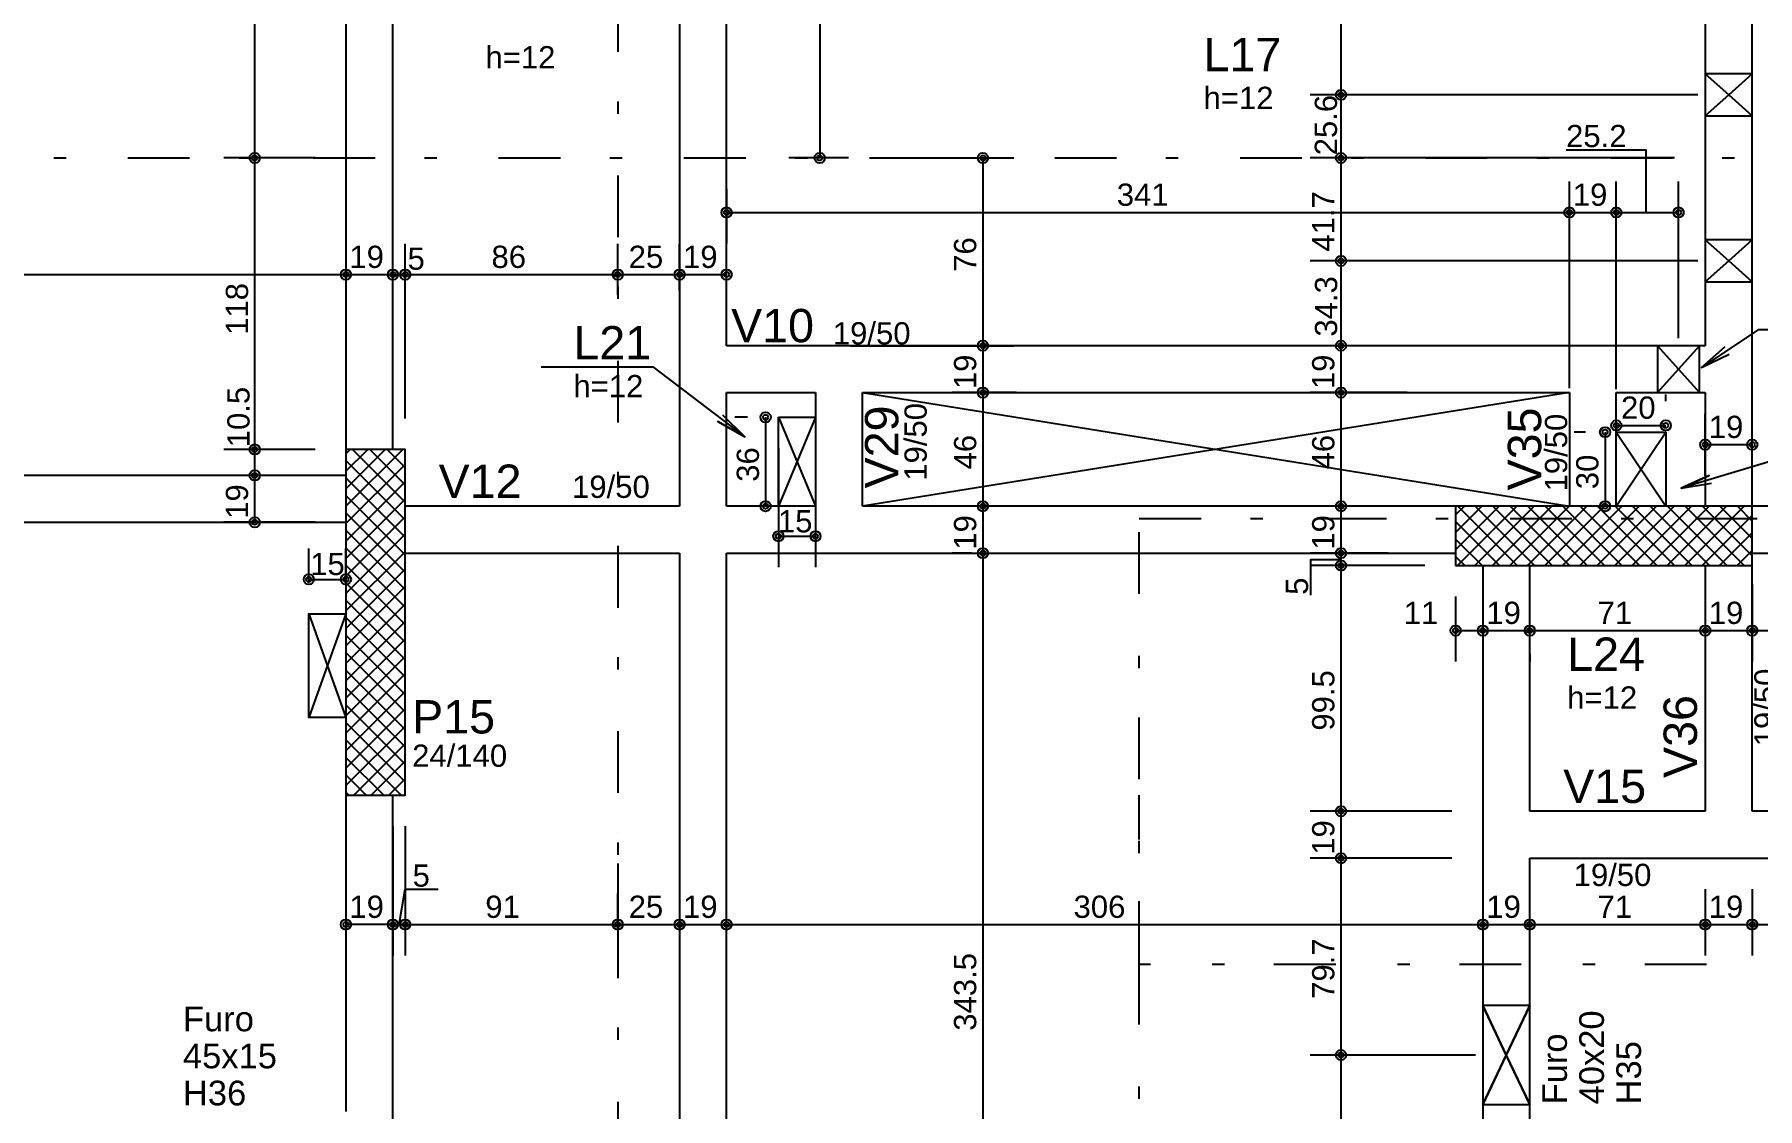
# Model space of a CAD drawing. Extents: x 0 to 119, y 0 to 84.
# Drawn here: x 26.22 to 40.16, y 42.24 to 50.94 of the extents above; entities that cross this region are included whole.
import ezdxf

# ---------------------------------------------------------------- set-up
doc = ezdxf.new("R2010")
doc.units = 0
doc.header["$MEASUREMENT"] = 0
doc.linetypes.add('ESTILO_TQS_0003', pattern=[1.5, 0.5, -0.4, 0.1, -0.5])
for name, color, linetype in [('1', 3, 'CONTINUOUS'), ('10', 252, 'CONTINUOUS'), ('18', 6, 'CONTINUOUS'), ('20', 1, 'CONTINUOUS'), ('27', 250, 'CONTINUOUS'), ('3', 7, 'CONTINUOUS'), ('32', 250, 'CONTINUOUS'), ('36', 7, 'CONTINUOUS'), ('37', 7, 'CONTINUOUS'), ('38', 7, 'CONTINUOUS'), ('62', 7, 'CONTINUOUS')]:
    doc.layers.add(name, color=color, linetype=linetype)
doc.styles.add('TQS_ARIAL', font='arial.ttf')

msp = doc.modelspace()

# ---------------------------------------------------------------- linework, layer by layer
at = {"layer": '1', "color": 3, "linetype": 'Continuous'}
for p, q in [((38.91555, 46.87988), (38.91555, 46.87988)), ((28.97555, 46.17988), (28.97555, 46.17988))]:
    msp.add_line(p, q, dxfattribs=at)
at = {"layer": '10', "color": 252, "linetype": 'Continuous'}
for p, q in [((32.91555, 48.040015), (38.63555, 47.11988)), ((38.63555, 48.040015), (32.916387, 47.120015)), ((32.235638, 47.839914), (32.535547, 47.119914)), ((32.535547, 47.839914), (32.235638, 47.119914)), ((39.01555, 47.71991), (39.415547, 47.119914)), ((39.01555, 47.119914), (39.415547, 47.71991)), ((32.91555, 47.11988), (32.916387, 47.120015)), ((28.435547, 46.249194), (28.73555, 45.409194)), ((28.73555, 46.249194), (28.435547, 45.409194))]:
    msp.add_line(p, q, dxfattribs=at)
for points in [[(32.235638, 47.839914), (32.535547, 47.839914), (32.535547, 47.119914), (32.235638, 47.119914), (32.235638, 47.839914)], [(39.01555, 47.71991), (39.415547, 47.71991), (39.415547, 47.119914), (39.01555, 47.119914), (39.01555, 47.71991)], [(28.735547, 45.409194), (28.435547, 45.409194), (28.435547, 46.249194), (28.735547, 46.249194), (28.735547, 45.409194)]]:
    msp.add_lwpolyline(points, dxfattribs=at)
at = {"layer": '18', "color": 6, "linetype": 'ESTILO_TQS_0003'}
msp.add_line((30.93555, 76.798161), (30.93555, 32.667344), dxfattribs=at)
at = {"layer": '20', "color": 1, "linetype": 'ESTILO_TQS_0003'}
msp.add_line((14.971078, 49.93988), (60.0738, 49.93988), dxfattribs=at)
at = {"layer": '27', "color": 250, "linetype": 'Continuous'}
for p, q in [((28.73555, 47.120326), (29.195104, 47.57988)), ((28.73555, 47.261748), (29.053682, 47.57988)), ((28.73555, 47.403169), (28.912261, 47.57988)), ((28.73555, 47.54459), (28.77084, 47.57988)), ((28.787652, 47.57988), (29.21555, 47.151982)), ((28.929074, 47.57988), (29.21555, 47.293404)), ((29.070495, 47.57988), (29.21555, 47.434825)), ((29.211916, 47.57988), (29.21555, 47.576246)), ((28.73555, 47.490561), (29.21555, 47.010561)), ((28.73555, 46.978905), (29.21555, 47.458905)), ((28.73555, 47.34914), (29.21555, 46.86914)), ((28.73555, 46.837484), (29.21555, 47.317484)), ((28.73555, 47.207718), (29.21555, 46.727718)), ((28.73555, 46.696062), (29.21555, 47.176062)), ((28.73555, 47.066297), (29.21555, 46.586297)), ((28.73555, 46.554641), (29.21555, 47.034641)), ((37.71555, 46.766517), (38.068913, 47.11988)), ((37.71555, 46.907938), (37.927492, 47.11988)), ((37.71555, 47.04936), (37.78607, 47.11988)), ((37.71555, 46.995842), (38.071512, 46.63988)), ((37.730335, 46.63988), (38.210335, 47.11988)), ((37.732934, 47.11988), (38.212934, 46.63988)), ((37.871756, 46.63988), (38.351756, 47.11988)), ((37.874355, 47.11988), (38.354355, 46.63988)), ((38.013177, 46.63988), (38.493177, 47.11988)), ((38.015776, 47.11988), (38.495776, 46.63988)), ((38.154599, 46.63988), (38.634599, 47.11988)), ((38.157198, 47.11988), (38.637198, 46.63988)), ((38.29602, 46.63988), (38.77602, 47.11988)), ((38.298619, 47.11988), (38.778619, 46.63988)), ((38.437441, 46.63988), (38.917441, 47.11988)), ((38.440041, 47.11988), (38.920041, 46.63988)), ((38.578863, 46.63988), (39.058863, 47.11988)), ((38.581462, 47.11988), (39.061462, 46.63988)), ((38.720284, 46.63988), (39.200284, 47.11988)), ((38.722883, 47.11988), (39.202883, 46.63988)), ((38.861705, 46.63988), (39.341705, 47.11988)), ((38.864305, 47.11988), (39.344305, 46.63988)), ((39.003127, 46.63988), (39.483127, 47.11988)), ((39.005726, 47.11988), (39.485726, 46.63988)), ((39.144548, 46.63988), (39.624548, 47.11988)), ((39.147147, 47.11988), (39.627147, 46.63988)), ((39.285969, 46.63988), (39.765969, 47.11988)), ((39.288569, 47.11988), (39.768569, 46.63988)), ((39.427391, 46.63988), (39.907391, 47.11988)), ((39.42999, 47.11988), (39.90999, 46.63988)), ((39.568812, 46.63988), (40.048812, 47.11988)), ((39.571411, 47.11988), (40.051411, 46.63988)), ((39.710234, 46.63988), (40.11555, 47.045196)), ((39.712833, 47.11988), (40.11555, 46.717163)), ((39.854254, 47.11988), (40.11555, 46.858584)), ((39.995675, 47.11988), (40.11555, 47.000005)), ((28.73555, 46.924876), (29.21555, 46.444876)), ((28.73555, 46.41322), (29.21555, 46.89322)), ((37.71555, 46.854421), (37.930091, 46.63988)), ((39.851655, 46.63988), (40.11555, 46.903775)), ((28.73555, 46.783454), (29.21555, 46.303454)), ((28.73555, 46.271798), (29.21555, 46.751798)), ((37.71555, 46.713), (37.78867, 46.63988)), ((39.993076, 46.63988), (40.11555, 46.762354)), ((28.73555, 46.642033), (29.21555, 46.162033)), ((28.73555, 46.130377), (29.21555, 46.610377)), ((28.73555, 46.500612), (29.21555, 46.020612)), ((28.73555, 45.988955), (29.21555, 46.468955)), ((28.73555, 46.35919), (29.21555, 45.87919)), ((28.73555, 45.847534), (29.21555, 46.327534)), ((28.73555, 46.217769), (29.21555, 45.737769)), ((28.73555, 45.706113), (29.21555, 46.186113)), ((28.73555, 46.076347), (29.21555, 45.596347)), ((28.73555, 45.564691), (29.21555, 46.044691)), ((28.73555, 45.934926), (29.21555, 45.454926)), ((28.73555, 45.42327), (29.21555, 45.90327)), ((28.73555, 45.793505), (29.21555, 45.313505)), ((28.73555, 45.281849), (29.21555, 45.761849)), ((28.73555, 45.652083), (29.21555, 45.172083)), ((28.73555, 45.140427), (29.21555, 45.620427)), ((28.73555, 45.510662), (29.21555, 45.030662)), ((28.73555, 44.999006), (29.21555, 45.479006)), ((28.73555, 45.369241), (29.21555, 44.889241)), ((28.73555, 44.857585), (29.21555, 45.337585)), ((28.73555, 45.227819), (29.183489, 44.77988)), ((28.799267, 44.77988), (29.21555, 45.196163)), ((28.73555, 45.086398), (29.042068, 44.77988)), ((28.940688, 44.77988), (29.21555, 45.054742)), ((28.73555, 44.944977), (28.900647, 44.77988)), ((29.082109, 44.77988), (29.21555, 44.913321)), ((28.73555, 44.803555), (28.759225, 44.77988))]:
    msp.add_line(p, q, dxfattribs=at)
at = {"layer": '3', "color": 7, "linetype": 'ESTILO_TQS_0003'}
msp.add_line((35.15555, 30.92276), (35.15555, 44.77988), dxfattribs=at)
at = {"layer": '3', "color": 7, "linetype": 'Continuous'}
for points in [[(28.73555, 53.47988), (28.73555, 47.57988)], [(29.11555, 47.57988), (29.11555, 53.47988)], [(31.435554, 52.92988), (31.435554, 48.230015)], [(31.815554, 48.420015), (31.815554, 52.73988)], [(39.73555, 52.73988), (39.73555, 48.420015)], [(40.11555, 48.230015), (40.11555, 52.73988)], [(39.925546, 50.451299), (40.115546, 50.281299), (40.115546, 50.621299), (39.925546, 50.451299), (40.115546, 50.621299), (39.735546, 50.621299), (39.925546, 50.451299), (39.735546, 50.621299), (39.735546, 50.281299), (39.925546, 50.451299), (39.735546, 50.281299), (40.115546, 50.281299), (39.925546, 50.451299)], [(39.925546, 49.106223), (40.115546, 48.936223), (40.115546, 49.276223), (39.925546, 49.106223), (40.115546, 49.276223), (39.735546, 49.276223), (39.925546, 49.106223), (39.735546, 49.276223), (39.735546, 48.936223), (39.925546, 49.106223), (39.735546, 48.936223), (40.115546, 48.936223), (39.925546, 49.106223)], [(32.72555, 48.420015), (31.815554, 48.420015)], [(38.82555, 48.420015), (32.72555, 48.420015)], [(39.73555, 48.420015), (38.82555, 48.420015)], [(39.51937, 48.230015), (39.34937, 48.040015), (39.68937, 48.040015), (39.51937, 48.230015), (39.68937, 48.040015), (39.68937, 48.420015), (39.51937, 48.230015), (39.68937, 48.420015), (39.34937, 48.420015), (39.51937, 48.230015), (39.34937, 48.420015), (39.34937, 48.040015), (39.51937, 48.230015)], [(31.435554, 48.230015), (31.435554, 47.120015)], [(40.11555, 47.120015), (40.11555, 48.230015)], [(31.815554, 48.040015), (32.53555, 48.040015)], [(31.815554, 47.120015), (31.815554, 48.040015)], [(32.53555, 48.040015), (32.53555, 47.120015)], [(32.91555, 48.040015), (38.63555, 48.040015)], [(32.91555, 47.120015), (32.91555, 48.040015)], [(38.63555, 48.040015), (38.63555, 47.11988)], [(39.01555, 48.040015), (39.73555, 48.040015)], [(39.01555, 47.11988), (39.01555, 48.040015)], [(39.73555, 48.040015), (39.73555, 47.11988)], [(28.73555, 47.36988), (21.03555, 47.36988)], [(21.03555, 46.98988), (28.73555, 46.98988)], [(31.435554, 47.120015), (29.21555, 47.120015)], [(32.53555, 47.120015), (31.815554, 47.120015)], [(37.71555, 47.120015), (32.91555, 47.120015)], [(42.36555, 47.120015), (40.11555, 47.120015)], [(29.21555, 46.740015), (31.435554, 46.740015)], [(31.435554, 46.740015), (31.435554, 39.869929)], [(31.815554, 46.740015), (32.72555, 46.740015)], [(31.815554, 39.679929), (31.815554, 46.740015)], [(32.72555, 46.740015), (37.71555, 46.740015)], [(40.11555, 46.740015), (42.36555, 46.740015)], [(37.93555, 46.63988), (37.93555, 44.459886)], [(38.31555, 44.649886), (38.31555, 46.63988)], [(39.73555, 46.63988), (39.73555, 44.649886)], [(40.11555, 44.649886), (40.11555, 46.63988)], [(28.73555, 44.77988), (28.73555, 42.21988)], [(29.11555, 42.02988), (29.11555, 44.77988)], [(39.73555, 44.649886), (38.31555, 44.649886)], [(42.36555, 44.649886), (40.11555, 44.649886)], [(37.93555, 44.459886), (37.93555, 37.53988)], [(38.31555, 37.53988), (38.31555, 44.269886)], [(38.31555, 44.269886), (39.92555, 44.269886)], [(39.92555, 44.269886), (42.36555, 44.269886)], [(38.125546, 42.676518), (38.315546, 42.276518), (38.315546, 43.076518), (38.125546, 42.676518), (38.315546, 43.076518), (37.935546, 43.076518), (38.125546, 42.676518), (37.935546, 43.076518), (37.935546, 42.276518), (38.125546, 42.676518), (37.935546, 42.276518), (38.315546, 42.276518), (38.125546, 42.676518)]]:
    msp.add_lwpolyline(points, dxfattribs=at)
at = {"layer": '3', "color": 7, "linetype": 'ESTILO_TQS_0003'}
msp.add_lwpolyline([(35.15555, 47.01988), (42.74555, 47.01988), (42.74555, 43.40988), (35.15555, 43.40988), (35.15555, 47.01988)], dxfattribs=at)
at = {"layer": '32', "color": 250, "linetype": 'Continuous'}
for p, q in [((27.997819, 49.93988), (27.997819, 52.739917)), ((32.569553, 52.73988), (32.569553, 49.93988)), ((36.787909, 50.451299), (36.787909, 52.73988)), ((39.675546, 50.451299), (36.537909, 50.451299)), ((39.675546, 50.451299), (36.537909, 50.451299)), ((36.787909, 49.93988), (36.787909, 50.451299)), ((39.925546, 50.451299), (39.925546, 50.451299)), ((39.925546, 50.451299), (39.925546, 50.451299)), ((28.48555, 49.93988), (27.747819, 49.93988)), ((28.48555, 49.93988), (27.747819, 49.93988)), ((27.997819, 47.57988), (27.997819, 49.93988)), ((28.73555, 49.93988), (28.73555, 49.93988)), ((28.73555, 49.93988), (28.73555, 49.93988)), ((31.815554, 49.93988), (31.815554, 49.93988)), ((32.802314, 49.93988), (32.319553, 49.93988)), ((33.052314, 49.93988), (33.052314, 49.93988)), ((33.052314, 49.93988), (33.052314, 49.93988)), ((33.302314, 49.93988), (34.140058, 49.93988)), ((33.890058, 49.93988), (33.890058, 48.420015)), ((39.48555, 49.93988), (36.537909, 49.93988)), ((36.787909, 49.106223), (36.787909, 49.93988)), ((36.787909, 49.93988), (36.787909, 49.93988)), ((39.73555, 49.93988), (39.73555, 49.93988)), ((31.815554, 49.68988), (31.815554, 49.248659)), ((38.63555, 48.290015), (38.63555, 49.748659)), ((38.63555, 48.076387), (38.63555, 49.748659)), ((39.01555, 48.066824), (39.01555, 49.748659)), ((39.01555, 48.290015), (39.01555, 49.748659)), ((39.51937, 48.480015), (39.51937, 49.748659)), ((31.815554, 49.498659), (38.63555, 49.498659)), ((38.63555, 49.498659), (39.01555, 49.498659)), ((39.01555, 49.498659), (39.51937, 49.498659)), ((29.11555, 48.217918), (29.11555, 49.2455)), ((29.11555, 48.217918), (29.11555, 49.2455)), ((29.21555, 47.82988), (29.21555, 49.2455)), ((29.21555, 47.82988), (29.21555, 49.2455)), ((30.93555, 48.831294), (30.93555, 49.2455)), ((30.93555, 48.831294), (30.93555, 49.2455)), ((31.435554, 48.866344), (31.435554, 49.2455)), ((31.435554, 48.866344), (31.435554, 49.2455)), ((31.815554, 48.670015), (31.815554, 49.2455)), ((39.675546, 49.106223), (36.537909, 49.106223)), ((39.675546, 49.106223), (36.537909, 49.106223)), ((36.787909, 48.420015), (36.787909, 49.106223)), ((39.925546, 49.106223), (39.925546, 49.106223)), ((39.925546, 49.106223), (39.925546, 49.106223)), ((21.03555, 48.9955), (28.73555, 48.9955)), ((28.73555, 48.9955), (29.11555, 48.9955)), ((28.73555, 48.9955), (28.73555, 48.9955)), ((28.73555, 48.9955), (28.73555, 48.9955)), ((29.11555, 48.9955), (29.21555, 48.9955)), ((29.21555, 48.9955), (30.93555, 48.9955)), ((30.93555, 48.9955), (31.435554, 48.9955)), ((31.435554, 48.9955), (31.815554, 48.9955)), ((30.93555, 48.581294), (30.93555, 48.581294)), ((30.93555, 48.581294), (30.93555, 48.581294)), ((31.435554, 48.616344), (31.435554, 48.616344)), ((31.435554, 48.616344), (31.435554, 48.616344)), ((31.815554, 48.420015), (31.815554, 48.420015)), ((32.569553, 48.420015), (32.569553, 48.420015)), ((32.819553, 48.420015), (34.140058, 48.420015)), ((34.212344, 48.420015), (33.640058, 48.420015)), ((33.890058, 48.420015), (33.890058, 48.040015)), ((34.462344, 48.420015), (34.462344, 48.420015)), ((37.300696, 48.420015), (36.537909, 48.420015)), ((39.48555, 48.420015), (36.537909, 48.420015)), ((36.787909, 48.040015), (36.787909, 48.420015)), ((37.550696, 48.420015), (37.550696, 48.420015)), ((39.73555, 48.420015), (39.73555, 48.420015)), ((39.51937, 48.230015), (39.51937, 48.230015)), ((29.11555, 47.967918), (29.11555, 47.967918)), ((29.11555, 47.967918), (29.11555, 47.967918)), ((34.159677, 48.040015), (33.640058, 48.040015)), ((34.159677, 48.040015), (33.640058, 48.040015)), ((33.890058, 48.040015), (33.890058, 47.120015)), ((34.409677, 48.040015), (34.409677, 48.040015)), ((34.409677, 48.040015), (34.409677, 48.040015)), ((37.323178, 48.040015), (36.537909, 48.040015)), ((37.323178, 48.040015), (36.537909, 48.040015)), ((36.787909, 47.120015), (36.787909, 48.040015)), ((37.573178, 48.040015), (37.573178, 48.040015)), ((37.573178, 48.040015), (37.573178, 48.040015)), ((38.63555, 48.040015), (38.63555, 48.040015)), ((39.01555, 48.040015), (39.01555, 48.040015)), ((39.01555, 47.96991), (39.01555, 48.024619)), ((39.415547, 47.96991), (39.415547, 48.024619)), ((31.985638, 47.839914), (31.881812, 47.839914)), ((32.131812, 47.839914), (32.131812, 47.120015)), ((32.235638, 47.839914), (32.235638, 47.839914)), ((32.235638, 47.839914), (32.235638, 47.839914)), ((32.535547, 47.839914), (32.535547, 47.839914)), ((38.63555, 47.826387), (38.63555, 47.826387)), ((39.73555, 47.36988), (39.73555, 47.86866)), ((40.11555, 47.370015), (40.11555, 47.86866)), ((38.76555, 47.71991), (38.674651, 47.71991)), ((38.924651, 47.71991), (38.924651, 47.119914)), ((39.01555, 47.816824), (39.01555, 47.816824)), ((39.01555, 47.774619), (39.415547, 47.774619)), ((39.01555, 47.71991), (39.01555, 47.71991)), ((39.01555, 47.71991), (39.01555, 47.71991)), ((39.415547, 47.71991), (39.415547, 47.71991)), ((28.48555, 47.57988), (27.747819, 47.57988)), ((28.48555, 47.57988), (27.747819, 47.57988)), ((27.997819, 47.36988), (27.997819, 47.57988)), ((28.73555, 47.57988), (28.73555, 47.57988)), ((28.73555, 47.57988), (28.73555, 47.57988)), ((29.21555, 47.57988), (29.21555, 47.57988)), ((29.21555, 47.57988), (29.21555, 47.57988)), ((32.235638, 47.589914), (32.235638, 46.626982)), ((32.535547, 47.589914), (32.535547, 46.626982)), ((39.73555, 47.61866), (40.11555, 47.61866)), ((28.48555, 47.36988), (27.747819, 47.36988)), ((28.48555, 47.36988), (27.747819, 47.36988)), ((27.997819, 46.98988), (27.997819, 47.36988)), ((28.73555, 47.36988), (28.73555, 47.36988)), ((28.73555, 47.36988), (28.73555, 47.36988)), ((28.48555, 46.98988), (27.747819, 46.98988)), ((28.73555, 46.98988), (28.73555, 46.98988)), ((31.925552, 47.120015), (31.881812, 47.120015)), ((32.175552, 47.120015), (32.175552, 47.120015)), ((34.113593, 47.120015), (33.640058, 47.120015)), ((34.113593, 47.120015), (33.640058, 47.120015)), ((33.890058, 47.120015), (33.890058, 46.740015)), ((34.363593, 47.120015), (34.363593, 47.120015)), ((34.363593, 47.120015), (34.363593, 47.120015)), ((37.219141, 47.120015), (36.537909, 47.120015)), ((37.219141, 47.120015), (36.537909, 47.120015)), ((36.787909, 46.740015), (36.787909, 47.120015)), ((37.469141, 47.120015), (37.469141, 47.120015)), ((37.469141, 47.120015), (37.469141, 47.120015)), ((38.76555, 47.119914), (38.674651, 47.119914)), ((39.01555, 47.119914), (39.01555, 47.119914)), ((39.73555, 47.11988), (39.73555, 47.11988)), ((40.11555, 47.120015), (40.11555, 47.120015)), ((32.235638, 46.876982), (32.535547, 46.876982)), ((28.435547, 46.499194), (28.435547, 46.777952)), ((28.73555, 46.499194), (28.73555, 46.777952)), ((31.815554, 46.740015), (31.815554, 46.740015)), ((32.065554, 46.740015), (34.140058, 46.740015)), ((33.797589, 46.740015), (33.640058, 46.740015)), ((33.890058, 46.740015), (33.890058, 39.869929)), ((34.047589, 46.740015), (34.047589, 46.740015)), ((37.168884, 46.740015), (36.537909, 46.740015)), ((37.168884, 46.740015), (36.537909, 46.740015)), ((36.787909, 46.63988), (36.787909, 46.740015)), ((37.418884, 46.740015), (37.418884, 46.740015)), ((37.418884, 46.740015), (37.418884, 46.740015)), ((40.11555, 46.740015), (40.11555, 46.740015)), ((37.46555, 46.63988), (36.537909, 46.63988)), ((37.46555, 46.63988), (36.537909, 46.63988)), ((36.787909, 44.649886), (36.787909, 46.63988)), ((37.71555, 46.63988), (37.71555, 46.63988)), ((37.71555, 46.63988), (37.71555, 46.63988)), ((37.71555, 46.63988), (37.71555, 46.63988)), ((28.435547, 46.527952), (28.73555, 46.527952)), ((40.11555, 46.490015), (40.11555, 45.862854)), ((37.71555, 46.38988), (37.71555, 45.862854)), ((28.435547, 46.249194), (28.435547, 46.249194)), ((28.73555, 46.249194), (28.73555, 46.249194)), ((37.93555, 46.278699), (37.93555, 46.278699)), ((37.93555, 46.278699), (37.93555, 46.278699)), ((38.31555, 46.174278), (38.31555, 46.174278)), ((38.31555, 46.174278), (38.31555, 46.174278)), ((40.11555, 46.152265), (40.11555, 46.152265)), ((37.71555, 46.112854), (37.93555, 46.112854)), ((37.93555, 46.112854), (38.31555, 46.112854)), ((37.93555, 46.028699), (37.93555, 45.862854)), ((37.93555, 46.028699), (37.93555, 45.862854)), ((38.31555, 46.112854), (39.73555, 46.112854)), ((39.73555, 46.115103), (39.73555, 46.115103)), ((39.73555, 46.115103), (39.73555, 46.115103)), ((39.73555, 46.112854), (40.11555, 46.112854)), ((40.11555, 46.112854), (42.36555, 46.112854)), ((38.31555, 45.924278), (38.31555, 45.862854)), ((38.31555, 45.924278), (38.31555, 45.862854)), ((40.11555, 45.902265), (40.11555, 45.862854)), ((39.73555, 45.865103), (39.73555, 45.862854)), ((39.73555, 45.865103), (39.73555, 45.862854)), ((28.73555, 44.77988), (28.73555, 44.77988)), ((29.11555, 44.77988), (29.11555, 44.77988)), ((29.11555, 44.77988), (29.11555, 44.77988)), ((29.21555, 44.77988), (29.21555, 44.77988)), ((37.68555, 44.649886), (36.537909, 44.649886)), ((37.68555, 44.649886), (36.537909, 44.649886)), ((36.787909, 44.269886), (36.787909, 44.649886)), ((37.93555, 44.649886), (37.93555, 44.649886)), ((37.93555, 44.649886), (37.93555, 44.649886)), ((28.73555, 44.52988), (28.73555, 43.482943)), ((29.11555, 44.52988), (29.11555, 43.482943)), ((29.11555, 44.52988), (29.11555, 43.482943)), ((29.21555, 44.52988), (29.21555, 43.482943)), ((30.93555, 44.478101), (30.93555, 44.478101)), ((30.93555, 44.228101), (30.93555, 43.482943)), ((37.68555, 44.269886), (36.537909, 44.269886)), ((37.68555, 44.269886), (36.537909, 44.269886)), ((36.787909, 42.676518), (36.787909, 44.269886)), ((37.93555, 44.269886), (37.93555, 44.269886)), ((37.93555, 44.269886), (37.93555, 44.269886)), ((39.73555, 44.269886), (39.73555, 44.269886)), ((39.73555, 44.269886), (39.73555, 44.269886)), ((40.11555, 44.269886), (40.11555, 44.269886)), ((40.11555, 44.269886), (40.11555, 44.269886)), ((29.11555, 43.65488), (29.11555, 43.982943)), ((30.93555, 43.732943), (30.93555, 43.982943)), ((39.73555, 44.019886), (39.73555, 43.482943)), ((39.73555, 44.019886), (39.73555, 43.482943)), ((40.11555, 44.019886), (40.11555, 43.482943)), ((40.11555, 44.019886), (40.11555, 43.482943)), ((29.11555, 43.732943), (28.73555, 43.732943)), ((29.11555, 43.732943), (30.93555, 43.732943)), ((29.11555, 43.732943), (29.21555, 43.732943)), ((30.93555, 43.732943), (31.435554, 43.732943)), ((31.435554, 43.732943), (31.435554, 43.732943)), ((31.435554, 43.732943), (31.815554, 43.732943)), ((31.435554, 43.732943), (31.435554, 43.732943)), ((31.815554, 43.732943), (31.815554, 43.732943)), ((31.815554, 43.732943), (37.93555, 43.732943)), ((31.815554, 43.732943), (31.815554, 43.732943)), ((37.93555, 43.732943), (37.93555, 43.732943)), ((37.93555, 43.732943), (38.31555, 43.732943)), ((37.93555, 43.732943), (37.93555, 43.732943)), ((38.31555, 43.732943), (38.31555, 43.732943)), ((38.31555, 43.732943), (39.73555, 43.732943)), ((38.31555, 43.732943), (38.31555, 43.732943)), ((39.73555, 43.732943), (40.11555, 43.732943)), ((40.11555, 43.732943), (42.36555, 43.732943)), ((29.11555, 43.40488), (29.11555, 43.40488)), ((30.93555, 43.482943), (30.93555, 43.482943)), ((37.875546, 42.676518), (36.537909, 42.676518)), ((37.875546, 42.676518), (36.537909, 42.676518)), ((36.787909, 37.53988), (36.787909, 42.676518)), ((38.125546, 42.676518), (38.125546, 42.676518)), ((38.125546, 42.676518), (38.125546, 42.676518))]:
    msp.add_line(p, q, dxfattribs=at)
for points in [[(38.610506, 50.005054), (39.2553, 50.005054), (39.2553, 49.498659)], [(40.907127, 48.548205), (40.164288, 48.548205), (39.703775, 48.242739), (39.892289, 48.406941), (39.703775, 48.242739), (39.928364, 48.352555)], [(30.31668, 48.248095), (31.217923, 48.248095), (31.963312, 47.682276), (31.746158, 47.806148), (31.963312, 47.682276), (31.785618, 47.858131)], [(41.195852, 47.516491), (40.37654, 47.516491), (39.539962, 47.267002), (39.76816, 47.369108), (39.539962, 47.267002), (39.786811, 47.306567)], [(36.542675, 46.400023), (36.542675, 46.689536), (36.787909, 46.689536)], [(29.16555, 43.732943), (29.21555, 44.018096), (29.481033, 44.018096)]]:
    msp.add_lwpolyline(points, dxfattribs=at)
for centre, radius in [((36.787909, 50.451299), 0.041625), ((36.787909, 50.451299), 0.041625), ((36.787909, 50.451299), 0.02075), ((36.787909, 50.451299), 0.02075), ((27.997819, 49.93988), 0.041625), ((27.997819, 49.93988), 0.041625), ((27.997819, 49.93988), 0.02075), ((27.997819, 49.93988), 0.02075), ((32.569553, 49.93988), 0.041625), ((32.569553, 49.93988), 0.02075), ((33.890058, 49.93988), 0.041625), ((33.890058, 49.93988), 0.02075), ((36.787909, 49.93988), 0.041625), ((36.787909, 49.93988), 0.041625), ((36.787909, 49.93988), 0.02075), ((36.787909, 49.93988), 0.02075), ((31.815554, 49.498659), 0.041625), ((31.815554, 49.498659), 0.02075), ((38.63555, 49.498659), 0.041625), ((38.63555, 49.498659), 0.041625), ((38.63555, 49.498659), 0.02075), ((38.63555, 49.498659), 0.02075), ((39.01555, 49.498659), 0.041625), ((39.01555, 49.498659), 0.041625), ((39.01555, 49.498659), 0.02075), ((39.01555, 49.498659), 0.02075), ((39.51937, 49.498659), 0.041625), ((39.51937, 49.498659), 0.02075), ((36.787909, 49.106223), 0.041625), ((36.787909, 49.106223), 0.041625), ((36.787909, 49.106223), 0.02075), ((36.787909, 49.106223), 0.02075), ((28.73555, 48.9955), 0.041625), ((28.73555, 48.9955), 0.041625), ((28.73555, 48.9955), 0.02075), ((28.73555, 48.9955), 0.02075), ((29.11555, 48.9955), 0.041625), ((29.11555, 48.9955), 0.041625), ((29.11555, 48.9955), 0.02075), ((29.11555, 48.9955), 0.02075), ((29.21555, 48.9955), 0.041625), ((29.21555, 48.9955), 0.041625), ((29.21555, 48.9955), 0.02075), ((29.21555, 48.9955), 0.02075), ((30.93555, 48.9955), 0.041625), ((30.93555, 48.9955), 0.041625), ((30.93555, 48.9955), 0.02075), ((30.93555, 48.9955), 0.02075), ((31.435554, 48.9955), 0.041625), ((31.435554, 48.9955), 0.041625), ((31.435554, 48.9955), 0.02075), ((31.435554, 48.9955), 0.02075), ((31.815554, 48.9955), 0.041625), ((31.815554, 48.9955), 0.02075), ((33.890058, 48.420015), 0.041625), ((33.890058, 48.420015), 0.041625), ((33.890058, 48.420015), 0.02075), ((33.890058, 48.420015), 0.02075), ((36.787909, 48.420015), 0.041625), ((36.787909, 48.420015), 0.041625), ((36.787909, 48.420015), 0.02075), ((36.787909, 48.420015), 0.02075), ((33.890058, 48.040015), 0.041625), ((33.890058, 48.040015), 0.041625), ((33.890058, 48.040015), 0.02075), ((33.890058, 48.040015), 0.02075), ((36.787909, 48.040015), 0.041625), ((36.787909, 48.040015), 0.041625), ((36.787909, 48.040015), 0.02075), ((36.787909, 48.040015), 0.02075), ((32.131812, 47.839914), 0.041625), ((32.131812, 47.839914), 0.02075), ((38.924651, 47.71991), 0.041625), ((38.924651, 47.71991), 0.02075), ((39.01555, 47.774619), 0.041625), ((39.01555, 47.774619), 0.02075), ((39.415547, 47.774619), 0.041625), ((39.415547, 47.774619), 0.02075), ((27.997819, 47.57988), 0.041625), ((27.997819, 47.57988), 0.041625), ((27.997819, 47.57988), 0.02075), ((27.997819, 47.57988), 0.02075), ((39.73555, 47.61866), 0.041625), ((39.73555, 47.61866), 0.02075), ((40.11555, 47.61866), 0.041625), ((40.11555, 47.61866), 0.02075), ((27.997819, 47.36988), 0.041625), ((27.997819, 47.36988), 0.041625), ((27.997819, 47.36988), 0.02075), ((27.997819, 47.36988), 0.02075), ((32.131812, 47.120015), 0.041625), ((32.131812, 47.120015), 0.02075), ((33.890058, 47.120015), 0.041625), ((33.890058, 47.120015), 0.041625), ((33.890058, 47.120015), 0.02075), ((33.890058, 47.120015), 0.02075), ((36.787909, 47.120015), 0.041625), ((36.787909, 47.120015), 0.041625), ((36.787909, 47.120015), 0.02075), ((36.787909, 47.120015), 0.02075), ((38.924651, 47.119914), 0.041625), ((38.924651, 47.119914), 0.02075), ((27.997819, 46.98988), 0.041625), ((27.997819, 46.98988), 0.02075), ((32.235638, 46.876982), 0.041625), ((32.235638, 46.876982), 0.02075), ((32.535547, 46.876982), 0.041625), ((32.535547, 46.876982), 0.02075), ((33.890058, 46.740015), 0.041625), ((33.890058, 46.740015), 0.041625), ((33.890058, 46.740015), 0.02075), ((33.890058, 46.740015), 0.02075), ((36.787909, 46.740015), 0.041625), ((36.787909, 46.740015), 0.041625), ((36.787909, 46.740015), 0.02075), ((36.787909, 46.740015), 0.02075), ((28.435547, 46.527952), 0.041625), ((28.73555, 46.527952), 0.041625), ((36.787909, 46.63988), 0.041625), ((36.787909, 46.63988), 0.041625), ((36.787909, 46.63988), 0.02075), ((36.787909, 46.63988), 0.02075), ((28.435547, 46.527952), 0.02075), ((28.73555, 46.527952), 0.02075), ((37.71555, 46.112854), 0.041625), ((37.93555, 46.112854), 0.041625), ((37.93555, 46.112854), 0.041625), ((38.31555, 46.112854), 0.041625), ((38.31555, 46.112854), 0.041625), ((39.73555, 46.112854), 0.041625), ((39.73555, 46.112854), 0.041625), ((40.11555, 46.112854), 0.041625), ((40.11555, 46.112854), 0.041625), ((37.71555, 46.112854), 0.02075), ((37.93555, 46.112854), 0.02075), ((37.93555, 46.112854), 0.02075), ((38.31555, 46.112854), 0.02075), ((38.31555, 46.112854), 0.02075), ((39.73555, 46.112854), 0.02075), ((39.73555, 46.112854), 0.02075), ((40.11555, 46.112854), 0.02075), ((40.11555, 46.112854), 0.02075), ((36.787909, 44.649886), 0.041625), ((36.787909, 44.649886), 0.041625), ((36.787909, 44.649886), 0.02075), ((36.787909, 44.649886), 0.02075), ((36.787909, 44.269886), 0.041625), ((36.787909, 44.269886), 0.041625), ((36.787909, 44.269886), 0.02075), ((36.787909, 44.269886), 0.02075), ((28.73555, 43.732943), 0.041625), ((28.73555, 43.732943), 0.02075), ((29.11555, 43.732943), 0.041625), ((29.11555, 43.732943), 0.041625), ((29.11555, 43.732943), 0.041625), ((29.11555, 43.732943), 0.02075), ((29.11555, 43.732943), 0.02075), ((29.11555, 43.732943), 0.02075), ((29.21555, 43.732943), 0.041625), ((29.21555, 43.732943), 0.02075), ((30.93555, 43.732943), 0.041625), ((30.93555, 43.732943), 0.041625), ((30.93555, 43.732943), 0.02075), ((30.93555, 43.732943), 0.02075), ((31.435554, 43.732943), 0.041625), ((31.435554, 43.732943), 0.041625), ((31.435554, 43.732943), 0.02075), ((31.435554, 43.732943), 0.02075), ((31.815554, 43.732943), 0.041625), ((31.815554, 43.732943), 0.041625), ((31.815554, 43.732943), 0.02075), ((31.815554, 43.732943), 0.02075), ((37.93555, 43.732943), 0.041625), ((37.93555, 43.732943), 0.041625), ((37.93555, 43.732943), 0.02075), ((37.93555, 43.732943), 0.02075), ((38.31555, 43.732943), 0.041625), ((38.31555, 43.732943), 0.041625), ((38.31555, 43.732943), 0.02075), ((38.31555, 43.732943), 0.02075), ((39.73555, 43.732943), 0.041625), ((39.73555, 43.732943), 0.041625), ((39.73555, 43.732943), 0.02075), ((39.73555, 43.732943), 0.02075), ((40.11555, 43.732943), 0.041625), ((40.11555, 43.732943), 0.041625), ((40.11555, 43.732943), 0.02075), ((40.11555, 43.732943), 0.02075), ((36.787909, 42.676518), 0.041625), ((36.787909, 42.676518), 0.041625), ((36.787909, 42.676518), 0.02075), ((36.787909, 42.676518), 0.02075)]:
    msp.add_circle(centre, radius, dxfattribs=at)
at = {"layer": '62', "linetype": 'Continuous'}
for points in [[(28.73555, 44.77988), (29.21555, 44.77988), (29.21555, 47.57988), (28.73555, 47.57988), (28.73555, 44.77988)], [(37.71555, 46.63988), (40.11555, 46.63988), (40.11555, 47.11988), (37.71555, 47.11988), (37.71555, 46.63988)]]:
    msp.add_lwpolyline(points, dxfattribs=at)

# ---------------------------------------------------------------- texts
at = {"layer": '3', "color": 7, "linetype": 'Continuous', "style": 'TQS_ARIAL'}
for s, p in [('Furo', (27.416609, 42.868815)), ('45x15', (27.416609, 42.568815)), ('H36', (27.416609, 42.268815))]:
    msp.add_text(s, height=0.2, dxfattribs=at).set_placement(p)
for s, p in [('40x20', (38.915546, 42.276518)), ('Furo', (38.615546, 42.276518)), ('H35', (39.215546, 42.276518))]:
    msp.add_text(s, height=0.2, rotation=90, dxfattribs=at).set_placement(p)
at = {"layer": '32', "color": 250, "linetype": 'Continuous', "style": 'TQS_ARIAL'}
for s, p in [('25.6', (36.755236, 49.961331)), ('41.7', (36.733909, 49.181051)), ('76', (33.836058, 49.017947)), ('34.3', (36.756764, 48.493565)), ('118', (27.943819, 48.50788)), ('19', (33.836058, 48.068015)), ('19', (36.733909, 48.068015)), ('10.5', (27.955815, 47.597561)), ('46', (33.836058, 47.418015)), ('46', (36.733909, 47.418015)), ('36', (32.077812, 47.317964)), ('30', (38.870651, 47.257912)), ('19', (27.943819, 47.01788)), ('19', (33.836058, 46.768015)), ('19', (36.733909, 46.768015)), ('5', (36.52128, 46.402595)), ('99.5', (36.733909, 45.302883)), ('19', (36.733909, 44.297886)), ('79.7', (36.733909, 43.131202)), ('343.5', (33.836058, 42.872972))]:
    msp.add_text(s, height=0.18, rotation=90, dxfattribs=at).set_placement(p)
for s, p in [('25.2', (38.609064, 50.027661)), ('341', (34.973552, 49.552659)), ('19', (38.66355, 49.552659)), ('19', (28.76355, 49.0495)), ('86', (29.91355, 49.0495)), ('25', (31.023552, 49.0495)), ('19', (31.463554, 49.0495)), ('5', (29.234314, 49.03474)), ('20', (39.053549, 47.828619)), ('19', (39.76355, 47.67266)), ('15', (32.231086, 46.908278)), ('15', (28.446661, 46.562378)), ('11', (37.29555, 46.166854)), ('19', (37.96355, 46.166854)), ('71', (38.86355, 46.166854)), ('19', (39.76355, 46.166854)), ('5', (29.275039, 44.039556)), ('19', (28.76355, 43.786943)), ('91', (29.86355, 43.786943)), ('25', (31.023552, 43.786943)), ('19', (31.463554, 43.786943)), ('306', (34.623552, 43.786943)), ('19', (37.96355, 43.786943)), ('71', (38.86355, 43.786943)), ('19', (39.76355, 43.786943))]:
    msp.add_text(s, height=0.18, dxfattribs=at).set_placement(p)
at = {"layer": '36', "color": 7, "linetype": 'Continuous', "style": 'TQS_ARIAL'}
for s, height, p in [('P15', 0.27, (29.271372, 45.280028)), ('24/140', 0.18, (29.271372, 45.010028))]:
    msp.add_text(s, height=height, dxfattribs=at).set_placement(p)
at = {"layer": '37', "color": 7, "linetype": 'Continuous', "style": 'TQS_ARIAL'}
for s, height, p in [('V10', 0.27, (31.852348, 48.447636)), ('19/50', 0.18, (32.67547, 48.430289)), ('V12', 0.27, (29.48555, 47.187515)), ('19/50', 0.18, (30.56555, 47.187515)), ('V15', 0.27, (38.58555, 44.717386)), ('19/50', 0.18, (38.67055, 44.044886))]:
    msp.add_text(s, height=height, dxfattribs=at).set_placement(p)
for s, height, p in [('V29', 0.27, (33.205952, 47.264461)), ('19/50', 0.18, (33.43535, 47.326717)), ('V35', 0.27, (38.407497, 47.248121)), ('19/50', 0.18, (38.618011, 47.239807)), ('19/50', 0.18, (40.312054, 45.176174)), ('V36', 0.27, (39.66805, 44.919886))]:
    msp.add_text(s, height=height, rotation=90, dxfattribs=at).set_placement(p)
at = {"layer": '38', "color": 7, "linetype": 'Continuous', "style": 'TQS_ARIAL'}
for s, height, p in [('L17', 0.27, (35.675509, 50.642601)), ('h=12', 0.18, (29.864618, 50.665524)), ('h=12', 0.18, (35.675509, 50.336601)), ('L21', 0.27, (30.576075, 48.308527)), ('h=12', 0.18, (30.576075, 48.002527)), ('L24', 0.27, (38.61813, 45.787112)), ('h=12', 0.18, (38.61813, 45.481112))]:
    msp.add_text(s, height=height, dxfattribs=at).set_placement(p)

doc.saveas('drawing.dxf')
